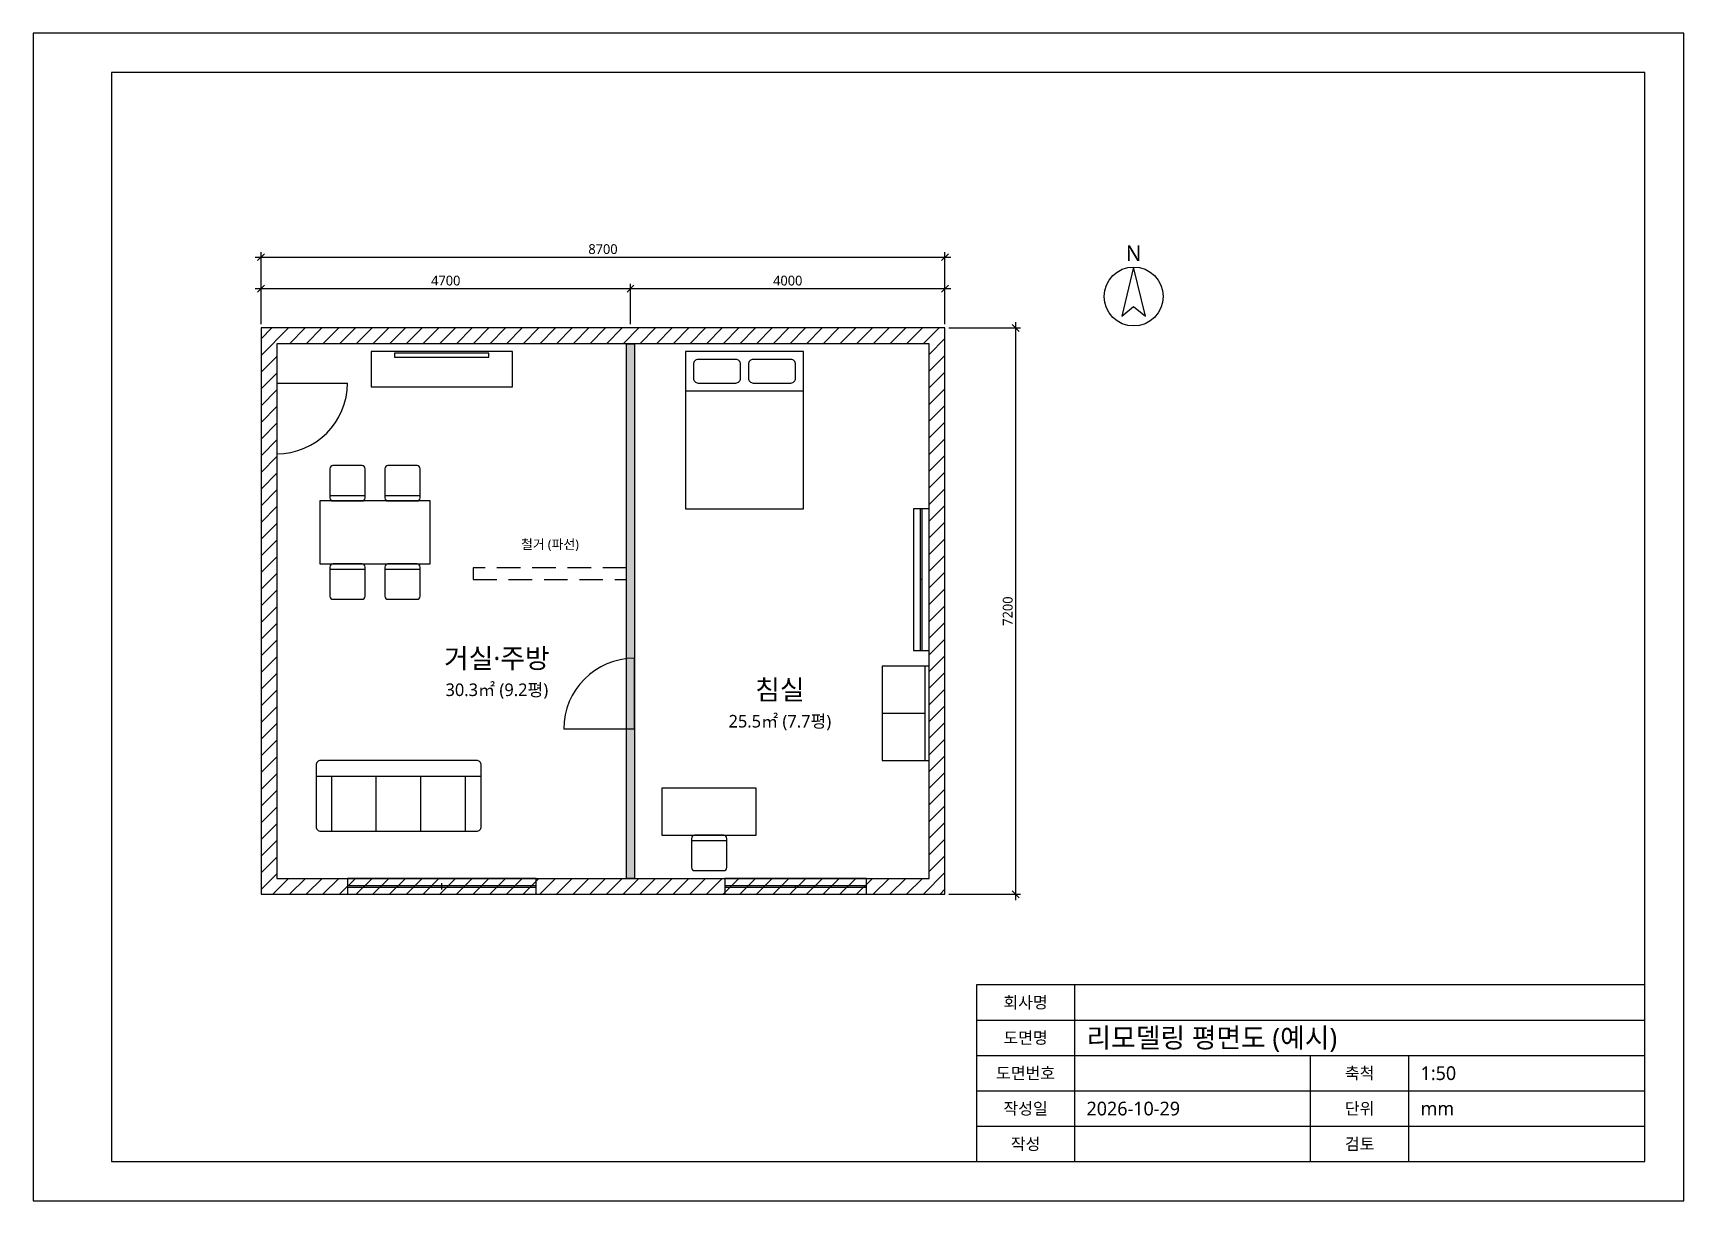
# Model space of a CAD drawing. Extents: x 0 to 21000, y 0 to 14850.
import ezdxf
from ezdxf.enums import TextEntityAlignment as Align

# ---------------------------------------------------------------- set-up
doc = ezdxf.new("R2010")
doc.units = 0
doc.header["$LTSCALE"] = 50
doc.linetypes.add('DASHED', pattern=[9, 6, -3])
doc.layers.get('0').update_dxf_attribs({"linetype": 'CONTINUOUS'})
for name, color, linetype in [('가구', 3, 'CONTINUOUS'), ('문자', 7, 'CONTINUOUS'), ('문창', 4, 'CONTINUOUS'), ('벽체', 7, 'CONTINUOUS'), ('신설벽', 5, 'CONTINUOUS'), ('철거', 1, 'DASHED'), ('치수', 2, 'CONTINUOUS'), ('표제란', 7, 'CONTINUOUS')]:
    doc.layers.add(name, color=color, linetype=linetype)
doc.styles.get("Standard").update_dxf_attribs({"font": 'malgun.ttf'})

# ---------------------------------------------------------------- blocks, each defined once
blk = doc.blocks.new('DCAD_HATCH_1')
at = {"color": 0, "linetype": 'CONTINUOUS'}
blk.add_solid([(7550, 4100), (7650, 4100), (7550, 10900), (7650, 10900)], dxfattribs=at)
blk = doc.blocks.new('DCAD_HATCH_2')
at = {"color": 0, "linetype": 'CONTINUOUS'}
for p, q in [((2900, 10749), (3251, 11100)), ((2900, 10961), (3039, 11100)), ((3263, 10900), (3463, 11100)), ((3475, 10900), (3675, 11100)), ((3688, 10900), (3888, 11100)), ((3900, 10900), (4100, 11100)), ((4112, 10900), (4312, 11100)), ((4324, 10900), (4524, 11100)), ((4536, 10900), (4736, 11100)), ((4748, 10900), (4948, 11100)), ((4960, 10900), (5160, 11100)), ((5172, 10900), (5372, 11100)), ((5385, 10900), (5585, 11100)), ((5597, 10900), (5797, 11100)), ((5809, 10900), (6009, 11100)), ((6021, 10900), (6221, 11100)), ((6233, 10900), (6433, 11100)), ((6445, 10900), (6645, 11100)), ((6657, 10900), (6857, 11100)), ((6869, 10900), (7069, 11100)), ((7082, 10900), (7282, 11100)), ((7294, 10900), (7494, 11100)), ((7506, 10900), (7706, 11100)), ((7718, 10900), (7918, 11100)), ((7930, 10900), (8130, 11100)), ((8142, 10900), (8342, 11100)), ((8354, 10900), (8554, 11100)), ((8567, 10900), (8767, 11100)), ((8779, 10900), (8979, 11100)), ((8991, 10900), (9191, 11100)), ((9203, 10900), (9403, 11100)), ((9415, 10900), (9615, 11100)), ((9627, 10900), (9827, 11100)), ((9839, 10900), (10039, 11100)), ((10051, 10900), (10251, 11100)), ((10264, 10900), (10464, 11100)), ((10476, 10900), (10676, 11100)), ((10688, 10900), (10888, 11100)), ((10900, 10900), (11100, 11100)), ((11112, 10900), (11312, 11100)), ((11324, 10900), (11524, 11100)), ((11400, 10764), (11600, 10964)), ((2900, 10537), (3100, 10737)), ((11400, 10551), (11600, 10751)), ((2900, 10325), (3100, 10525)), ((11400, 10339), (11600, 10539)), ((2900, 10112), (3100, 10312)), ((11400, 10127), (11600, 10327)), ((2900, 9900), (3100, 10100)), ((11400, 9915), (11600, 10115)), ((2900, 9688), (3100, 9888)), ((11400, 9703), (11600, 9903)), ((2900, 9476), (3100, 9676)), ((11400, 9491), (11600, 9691)), ((2900, 9264), (3100, 9464)), ((11400, 9279), (11600, 9479)), ((2900, 9052), (3100, 9252)), ((11400, 9067), (11600, 9267)), ((2900, 8840), (3100, 9040)), ((11400, 8854), (11600, 9054)), ((2900, 8628), (3100, 8828)), ((11400, 8642), (11600, 8842)), ((2900, 8415), (3100, 8615)), ((11400, 8430), (11600, 8630)), ((2900, 8203), (3100, 8403)), ((11400, 8218), (11600, 8418)), ((2900, 7991), (3100, 8191)), ((11400, 8006), (11600, 8206)), ((11400, 7794), (11600, 7994)), ((2900, 7779), (3100, 7979)), ((11400, 7582), (11600, 7782)), ((2900, 7567), (3100, 7767)), ((11400, 7369), (11600, 7569)), ((2900, 7355), (3100, 7555)), ((11400, 7157), (11600, 7357)), ((2900, 7143), (3100, 7343)), ((11400, 6945), (11600, 7145)), ((2900, 6931), (3100, 7131)), ((11400, 6733), (11600, 6933)), ((2900, 6718), (3100, 6918)), ((11400, 6521), (11600, 6721)), ((2900, 6506), (3100, 6706)), ((2900, 6294), (3100, 6494)), ((11400, 6309), (11600, 6509)), ((2900, 6082), (3100, 6282)), ((11400, 6097), (11600, 6297)), ((2900, 5870), (3100, 6070)), ((11400, 5885), (11600, 6085)), ((2900, 5658), (3100, 5858)), ((11400, 5672), (11600, 5872)), ((2900, 5446), (3100, 5646)), ((11400, 5460), (11600, 5660)), ((2900, 5233), (3100, 5433)), ((11400, 5248), (11600, 5448)), ((2900, 5021), (3100, 5221)), ((11400, 5036), (11600, 5236)), ((2900, 4809), (3100, 5009)), ((11400, 4824), (11600, 5024)), ((2900, 4597), (3100, 4797)), ((11400, 4612), (11600, 4812)), ((2900, 4385), (3100, 4585)), ((11400, 4400), (11600, 4600)), ((2900, 4173), (3100, 4373)), ((11400, 4188), (11600, 4388)), ((2900, 3961), (3100, 4161)), ((3051, 3900), (3251, 4100)), ((3264, 3900), (3464, 4100)), ((3476, 3900), (3676, 4100)), ((3688, 3900), (3888, 4100)), ((3900, 3900), (4100, 4100)), ((4112, 3900), (4312, 4100)), ((4324, 3900), (4524, 4100)), ((4536, 3900), (4736, 4100)), ((4749, 3900), (4949, 4100)), ((4961, 3900), (5161, 4100)), ((5173, 3900), (5373, 4100)), ((5385, 3900), (5585, 4100)), ((5597, 3900), (5797, 4100)), ((5809, 3900), (6009, 4100)), ((6021, 3900), (6221, 4100)), ((6233, 3900), (6433, 4100)), ((6446, 3900), (6646, 4100)), ((6658, 3900), (6858, 4100)), ((6870, 3900), (7070, 4100)), ((7082, 3900), (7282, 4100)), ((7294, 3900), (7494, 4100)), ((7506, 3900), (7706, 4100)), ((7718, 3900), (7918, 4100)), ((7931, 3900), (8131, 4100)), ((8143, 3900), (8343, 4100)), ((8355, 3900), (8555, 4100)), ((8567, 3900), (8767, 4100)), ((8779, 3900), (8979, 4100)), ((8991, 3900), (9191, 4100)), ((9203, 3900), (9403, 4100)), ((9415, 3900), (9615, 4100)), ((9628, 3900), (9828, 4100)), ((9840, 3900), (10040, 4100)), ((10052, 3900), (10252, 4100)), ((10264, 3900), (10464, 4100)), ((10476, 3900), (10676, 4100)), ((10688, 3900), (10888, 4100)), ((10900, 3900), (11100, 4100)), ((11112, 3900), (11312, 4100)), ((11325, 3900), (11600, 4175)), ((11537, 3900), (11600, 3963))]:
    blk.add_line(p, q, dxfattribs=at)
blk = doc.blocks.new('DOOR_900')
for q in [(0, 900), (900, 0)]:
    blk.add_line((0, 0), q)
blk.add_arc((0, 0), 900, 0, 90)
blk = doc.blocks.new('WINDOW_2400')
for p, q in [((0, 110), (2400, 110)), ((0, 90), (2400, 90)), ((1200, 60), (1200, 140))]:
    blk.add_line(p, q)
blk.add_lwpolyline([(0, 0), (2400, 0), (2400, 200), (0, 200)], close=True)
blk = doc.blocks.new('WINDOW_1800')
for p, q in [((0, 110), (1800, 110)), ((0, 90), (1800, 90)), ((900, 90), (900, 110))]:
    blk.add_line(p, q)
blk.add_lwpolyline([(0, 0), (1800, 0), (1800, 200), (0, 200)], close=True)
blk = doc.blocks.new('SOFA_3')
for p, q in [((0, 700), (2100, 700)), ((200, 0), (200, 700)), ((766, 0), (766, 700)), ((1333, 0), (1333, 700)), ((1900, 0), (1900, 700))]:
    blk.add_line(p, q)
blk.add_lwpolyline([(60, 0), (2040, 0, 0.414214), (2100, 60), (2100, 840, 0.414214), (2040, 900), (60, 900, 0.414214), (0, 840), (0, 60, 0.414214)], format="xyb", close=True)
blk = doc.blocks.new('TV_STAND')
for points in [[(0, 0), (1800, 0), (1800, 450), (0, 450)], [(300, 380), (1500, 380), (1500, 430), (300, 430)]]:
    blk.add_lwpolyline(points, close=True)
blk = doc.blocks.new('TABLE_4')
for p, q in [((725, 1265), (275, 1265)), ((1425, 1265), (975, 1265)), ((275, 335), (725, 335)), ((975, 335), (1425, 335))]:
    blk.add_line(p, q)
for points in [[(685, 1650), (315, 1650, 0.414214), (275, 1610), (275, 1240, 0.414214), (315, 1200), (685, 1200, 0.414214), (725, 1240), (725, 1610, 0.414214)], [(1385, 1650), (1015, 1650, 0.414214), (975, 1610), (975, 1240, 0.414214), (1015, 1200), (1385, 1200, 0.414214), (1425, 1240), (1425, 1610, 0.414214)], [(315, -50), (685, -50, 0.414214), (725, -10), (725, 360, 0.414214), (685, 400), (315, 400, 0.414214), (275, 360), (275, -10, 0.414214)], [(1015, -50), (1385, -50, 0.414214), (1425, -10), (1425, 360, 0.414214), (1385, 400), (1015, 400, 0.414214), (975, 360), (975, -10, 0.414214)]]:
    blk.add_lwpolyline(points, format="xyb", close=True)
blk.add_lwpolyline([(150, 400), (1550, 400), (1550, 1200), (150, 1200)], close=True)
blk = doc.blocks.new('BED_QUEEN')
blk.add_line((0, 1500), (1500, 1500))
blk.add_lwpolyline([(0, 0), (1500, 0), (1500, 2000), (0, 2000)], close=True)
for points in [[(160, 1600), (640, 1600, 0.414214), (700, 1660), (700, 1840, 0.414214), (640, 1900), (160, 1900, 0.414214), (100, 1840), (100, 1660, 0.414214)], [(860, 1600), (1340, 1600, 0.414214), (1400, 1660), (1400, 1840, 0.414214), (1340, 1900), (860, 1900, 0.414214), (800, 1840), (800, 1660, 0.414214)]]:
    blk.add_lwpolyline(points, format="xyb", close=True)
blk = doc.blocks.new('WARDROBE')
for p, q in [((600, 50), (600, 600)), ((0, 50), (1200, 50))]:
    blk.add_line(p, q)
blk.add_lwpolyline([(0, 0), (1200, 0), (1200, 600), (0, 600)], close=True)
blk = doc.blocks.new('DESK')
blk.add_line((375, 185), (825, 185))
blk.add_lwpolyline([(0, 250), (1200, 250), (1200, 850), (0, 850)], close=True)
blk.add_lwpolyline([(415, -200), (785, -200, 0.414214), (825, -160), (825, 210, 0.414214), (785, 250), (415, 250, 0.414214), (375, 210), (375, -160, 0.414214)], format="xyb", close=True)
blk = doc.blocks.new('NORTH')
blk.add_lwpolyline([(0, 7.5), (-3, -5), (0, -2.5), (3, -5)], close=True)
blk.add_circle((0, 0), 7.5)
blk.add_text('N', height=4).set_placement((0, 11), align=Align.MIDDLE_CENTER)

msp = doc.modelspace()

# ---------------------------------------------------------------- linework, layer by layer
at = {"layer": '벽체'}
for points in [[(2900, 3900), (11600, 3900), (11600, 11100), (2900, 11100)], [(3100, 4100), (11400, 4100), (11400, 10900), (3100, 10900)]]:
    msp.add_lwpolyline(points, close=True, dxfattribs=at)
at = {"layer": '신설벽'}
msp.add_lwpolyline([(7550, 4100), (7550, 10900), (7650, 10900), (7650, 4100)], close=True, dxfattribs=at)
at = {"layer": '철거'}
msp.add_lwpolyline([(5600, 7900), (7550, 7900), (7550, 8050), (5600, 8050)], close=True, dxfattribs=at)
at = {"layer": '치수'}
for p, q in [((2825, 12000), (11675, 12000)), ((2856, 11956), (2944, 12044)), ((2900, 11150), (2900, 12062)), ((11644, 12044), (11556, 11956)), ((11600, 11150), (11600, 12062)), ((2825, 11600), (7675, 11600)), ((2856, 11556), (2944, 11644)), ((2900, 11150), (2900, 11662)), ((7525, 11600), (11675, 11600)), ((7644, 11644), (7556, 11556)), ((7556, 11556), (7644, 11644)), ((7600, 11150), (7600, 11662)), ((7600, 11150), (7600, 11662)), ((11644, 11644), (11556, 11556)), ((11600, 11150), (11600, 11662)), ((12456, 11144), (12544, 11056)), ((12500, 3825), (12500, 11175)), ((11650, 11100), (12562, 11100)), ((11650, 3900), (12562, 3900)), ((12544, 3856), (12456, 3944))]:
    msp.add_line(p, q, dxfattribs=at)
at = {"layer": '표제란'}
for p, q in [((13250, 500), (13250, 2750)), ((12000, 2300), (20500, 2300)), ((12000, 1850), (20500, 1850)), ((16250, 500), (16250, 1850)), ((17500, 500), (17500, 1850)), ((12000, 1400), (20500, 1400)), ((12000, 950), (20500, 950))]:
    msp.add_line(p, q, dxfattribs=at)
at = {"layer": '표제란', "color": 8}
msp.add_lwpolyline([(0, 0), (21000, 0), (21000, 14850), (0, 14850)], close=True, dxfattribs=at)
at = {"layer": '표제란'}
for points in [[(1000, 500), (20500, 500), (20500, 14350), (1000, 14350)], [(12000, 500), (20500, 500), (20500, 2750), (12000, 2750)]]:
    msp.add_lwpolyline(points, close=True, dxfattribs=at)

# ---------------------------------------------------------------- block references
at = {"layer": '가구'}
for name, p in [('TV_STAND', (4300, 10350)), ('BED_QUEEN', (8300, 8800)), ('TABLE_4', (3500, 7700)), ('SOFA_3', (3600, 4700)), ('DESK', (8000, 4400))]:
    msp.add_blockref(name, p, dxfattribs=at)
at = {"layer": '가구', "rotation": 90}
msp.add_blockref('WARDROBE', (11400, 5600), dxfattribs=at)
at = {"layer": '문자', "xscale": 50, "yscale": 50}
msp.add_blockref('NORTH', (14000, 11500), dxfattribs=at)
at = {"layer": '문창'}
for name, p, rotation in [('DOOR_900', (3100, 10400), 270), ('WINDOW_1800', (11400, 7000), 90), ('DOOR_900', (7650, 6000), 90)]:
    msp.add_blockref(name, p, dxfattribs=dict(at, rotation=rotation))
for name, p in [('WINDOW_2400', (4000, 3900)), ('WINDOW_1800', (8800, 3900))]:
    msp.add_blockref(name, p, dxfattribs=at)
at = {"layer": '벽체'}
msp.add_blockref('DCAD_HATCH_2', (0, 0), dxfattribs=at)
at = {"layer": '신설벽'}
msp.add_blockref('DCAD_HATCH_1', (0, 0), dxfattribs=at)

# ---------------------------------------------------------------- texts
at = {"layer": '문자'}
for s, height, p in [('철거 (파선)', 120, (6575, 8350)), ('거실·주방', 250, (5900, 6900)), ('30.3㎡ (9.2평)', 160, (5900, 6500)), ('침실', 250, (9500, 6500)), ('25.5㎡ (7.7평)', 160, (9500, 6100))]:
    msp.add_text(s, height=height, dxfattribs=at).set_placement(p, align=Align.MIDDLE_CENTER)
at = {"layer": '치수'}
for s, p in [('8700', (7250, 12040)), ('4700', (5250, 11640)), ('4000', (9600, 11640))]:
    msp.add_text(s, height=125, dxfattribs=at).set_placement(p, align=Align.CENTER)
msp.add_text('7200', height=125, rotation=90, dxfattribs=at).set_placement((12460, 7500), align=Align.CENTER)
at = {"layer": '표제란'}
for s, p in [('회사명', (12625, 2525)), ('도면명', (12625, 2075)), ('도면번호', (12625, 1625)), ('축척', (16875, 1625)), ('작성일', (12625, 1175)), ('단위', (16875, 1175)), ('작성', (12625, 725)), ('검토', (16875, 725))]:
    msp.add_text(s, height=150, dxfattribs=at).set_placement(p, align=Align.MIDDLE_CENTER)
for s, height, p in [('리모델링 평면도 (예시)', 250, (13400, 2075)), ('1:50', 175, (17650, 1625)), ('2026-10-29', 175, (13400, 1175)), ('mm', 175, (17650, 1175))]:
    msp.add_text(s, height=height, dxfattribs=at).set_placement(p, align=Align.MIDDLE_LEFT)

doc.saveas('drawing.dxf')
